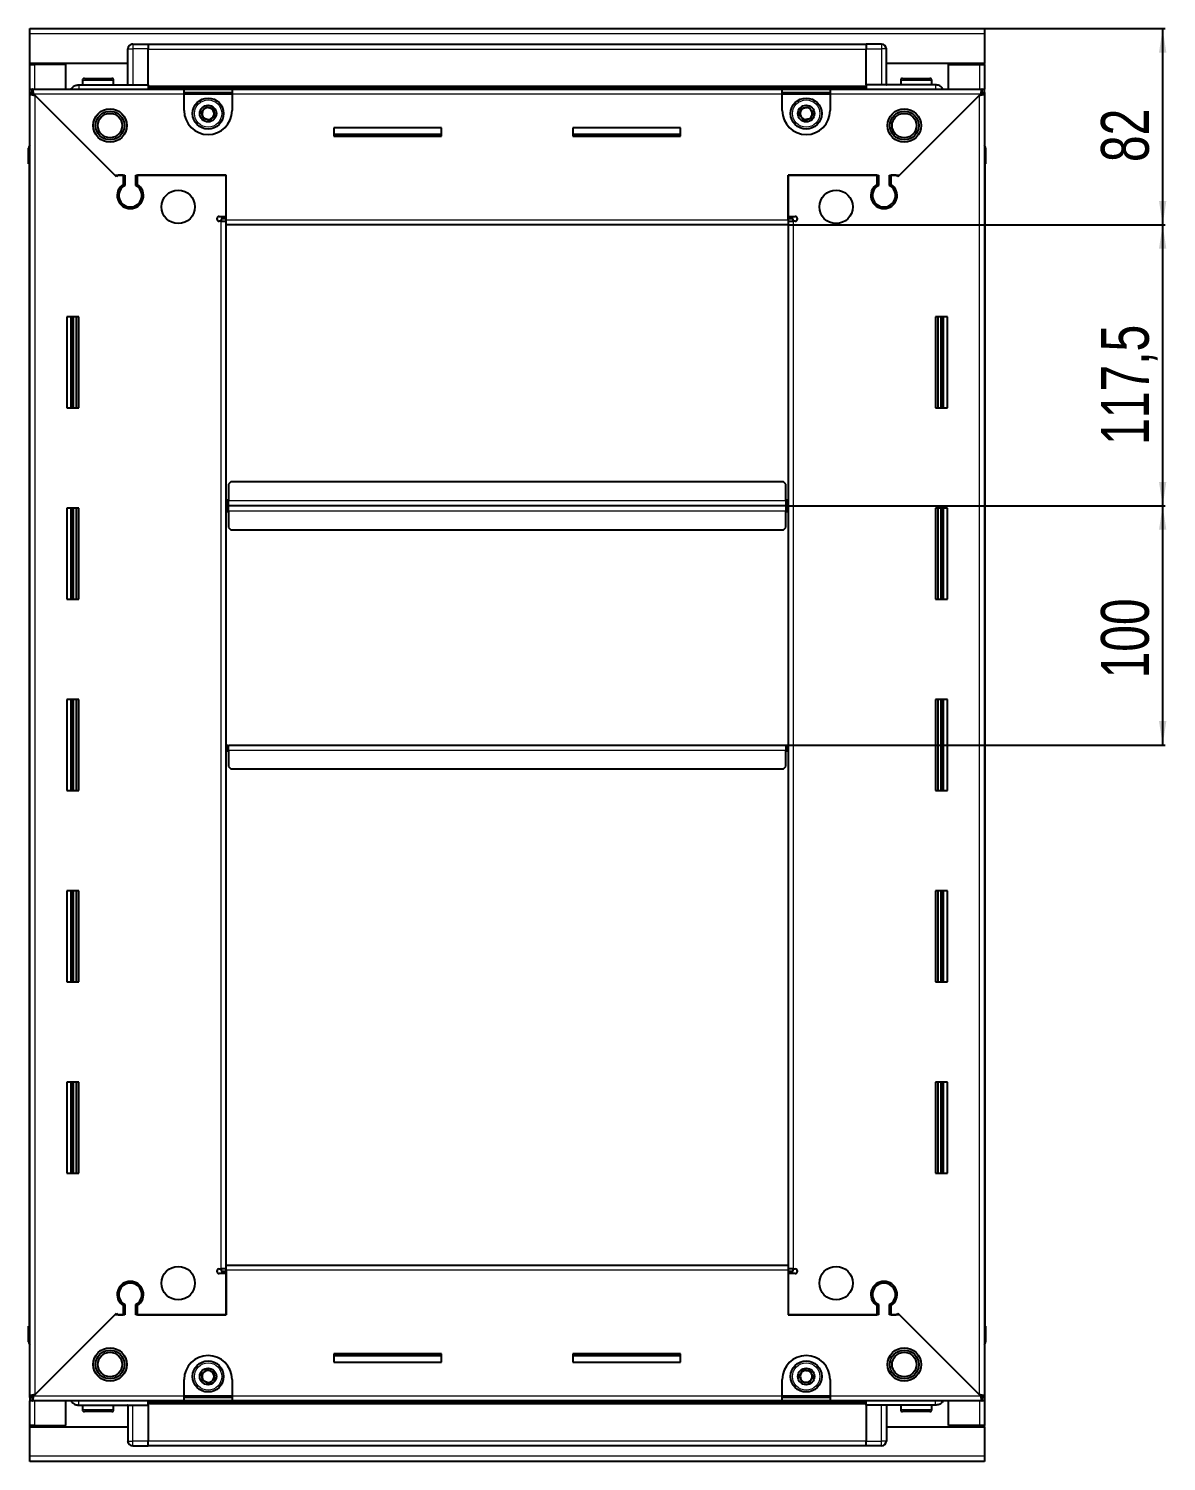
# Model space of a CAD drawing. Header units: millimetres. Extents: x 1021 to 4510, y -1487 to 1589.
# Drawn here: x 4035 to 4510, y 843 to 1442 of the extents above; entities that cross this region are included whole.
import ezdxf

# ---------------------------------------------------------------- set-up
doc = ezdxf.new("R2010")
doc.units = ezdxf.units.MM
doc.layers.add('FORMAT', color=7, linetype='Continuous')
doc.styles.add('SLDTEXTSTYLE0', font='TXT', dxfattribs={"width": 0.75})
doc.dimstyles.new('SLDDIMSTYLE0', dxfattribs={"dimtxt": 20, "dimasz": 10, "dimexe": 0, "dimexo": 0.0625, "dimgap": 5, "dimtad": 2, "dimdec": 1, "dimrnd": 1e-09, "dimzin": 12, "dimdsep": 46, "dimtxsty": 'SLDTEXTSTYLE0', "dimsah": 1, "dimcen": 0.09, "dimadec": 0, "dimazin": 3, "dimtfac": 1, "dimtofl": 0, "dimtmove": 0, "dimatfit": 3, "dimfxl": 0, "dimfrac": 2, "dimtolj": 1, "dimtzin": 12, "dimarcsym": 0})

# ---------------------------------------------------------------- blocks, each defined once
blk = doc.blocks.new('_D_5')
at = {"layer": 'FORMAT'}
for p, q in [((4434.16, 1442.16), (4509.65, 1442.16)), ((4508.65, 1442.16), (4508.65, 1360.16)), ((4352.16, 1360.16), (4509.65, 1360.16))]:
    blk.add_line(p, q, dxfattribs=at)
for points in [[(4508.65, 1442.16), (4507.11, 1432.16), (4510.19, 1432.16)], [(4508.65, 1360.16), (4510.19, 1370.16), (4507.11, 1370.16)]]:
    blk.add_solid(points, dxfattribs=at)
at = {"layer": 'FORMAT', "insert": (4482.87, 1386.39), "char_height": 20, "attachment_point": 1, "rotation": 90, "style": 'SLDTEXTSTYLE0'}
blk.add_mtext('82', dxfattribs=at)
blk = doc.blocks.new('_D_6')
at = {"layer": 'FORMAT'}
for p, q in [((4352.16, 1360.16), (4509.65, 1360.16)), ((4508.65, 1360.16), (4508.65, 1242.66)), ((4351.16, 1242.66), (4509.65, 1242.66))]:
    blk.add_line(p, q, dxfattribs=at)
for points in [[(4508.65, 1360.16), (4507.11, 1350.16), (4510.19, 1350.16)], [(4508.65, 1242.66), (4510.19, 1252.66), (4507.11, 1252.66)]]:
    blk.add_solid(points, dxfattribs=at)
at = {"layer": 'FORMAT', "insert": (4482.87, 1268.16), "char_height": 20, "attachment_point": 1, "rotation": 90, "style": 'SLDTEXTSTYLE0'}
blk.add_mtext('117,5', dxfattribs=at)
blk = doc.blocks.new('_D_7')
at = {"layer": 'FORMAT'}
for p, q in [((4351.16, 1242.66), (4509.65, 1242.66)), ((4508.65, 1242.66), (4508.65, 1142.66)), ((4351.16, 1142.66), (4509.65, 1142.66))]:
    blk.add_line(p, q, dxfattribs=at)
for points in [[(4508.65, 1242.66), (4507.11, 1232.66), (4510.19, 1232.66)], [(4508.65, 1142.66), (4510.19, 1152.66), (4507.11, 1152.66)]]:
    blk.add_solid(points, dxfattribs=at)
at = {"layer": 'FORMAT', "insert": (4482.87, 1170.5), "char_height": 20, "attachment_point": 1, "rotation": 90, "style": 'SLDTEXTSTYLE0'}
blk.add_mtext('100', dxfattribs=at)

msp = doc.modelspace()

# ---------------------------------------------------------------- linework, layer by layer
at = {"color": 7, "linetype": 'Continuous', "lineweight": 25}
for p, q in [((4035.15, 1442.16), (4434.15, 1442.16)), ((4035.15, 1440.06), (4035.15, 1442.16)), ((4035.15, 1427.66), (4035.15, 1440.06)), ((4434.15, 1442.16), (4434.15, 1440.06)), ((4434.15, 1440.06), (4434.15, 1427.66)), ((4076.15, 1418.66), (4076.15, 1433.66)), ((4076.83, 1435.16), (4076.83, 1435.16)), ((4078.15, 1435.66), (4084.65, 1435.66)), ((4078.15, 1435.66), (4084.65, 1435.66)), ((4084.65, 1435.66), (4084.65, 1435.66)), ((4084.65, 1435.66), (4084.65, 1435.66)), ((4084.65, 1435.66), (4084.65, 1433.66)), ((4384.65, 1435.51), (4084.65, 1435.51)), ((4084.65, 1418.66), (4084.65, 1433.66)), ((4384.65, 1435.66), (4384.65, 1435.66)), ((4391.15, 1435.66), (4384.65, 1435.66)), ((4391.15, 1435.66), (4384.65, 1435.66)), ((4384.65, 1435.66), (4384.65, 1433.66)), ((4384.65, 1418.66), (4384.65, 1433.66)), ((4393.15, 1433.66), (4393.15, 1433.66)), ((4393.15, 1418.66), (4393.15, 1433.66)), ((4076.15, 1427.66), (4035.15, 1427.66)), ((4035.15, 1427.16), (4035.15, 1427.66)), ((4035.15, 1427.16), (4037.25, 1427.16)), ((4035.15, 1416.91), (4035.15, 1427.16)), ((4036.65, 1427.16), (4036.65, 1427.66)), ((4050.15, 1427.16), (4037.25, 1427.16)), ((4050.15, 1416.91), (4050.15, 1427.16)), ((4434.15, 1427.66), (4393.15, 1427.66)), ((4419.15, 1416.91), (4419.15, 1427.16)), ((4419.15, 1427.16), (4432.05, 1427.16)), ((4432.05, 1427.16), (4434.15, 1427.16)), ((4432.65, 1427.16), (4432.65, 1427.66)), ((4434.15, 1427.16), (4434.15, 1427.66)), ((4434.15, 1427.16), (4434.15, 1416.91)), ((4057.15, 1420.56), (4057.15, 1418.66)), ((4057.95, 1421.36), (4069.35, 1421.36)), ((4070.15, 1418.66), (4070.15, 1420.56)), ((4399.15, 1420.56), (4399.15, 1418.66)), ((4399.95, 1421.36), (4411.35, 1421.36)), ((4412.15, 1418.66), (4412.15, 1420.56)), ((4035.15, 1415.41), (4035.15, 1416.91)), ((4035.15, 1416.91), (4036.15, 1416.91)), ((4035.15, 1414.91), (4035.15, 1415.41)), ((4035.15, 1415.41), (4036.15, 1415.41)), ((4035.15, 870.41), (4035.15, 1414.91)), ((4036.65, 1414.91), (4035.15, 1414.91)), ((4036.15, 1415.41), (4036.15, 1416.91)), ((4036.15, 1416.91), (4099.65, 1416.91)), ((4036.75, 1414.81), (4070.65, 1380.91)), ((4071.35, 1380.21), (4037.25, 1414.31)), ((4055.65, 1418.66), (4084.65, 1418.66)), ((4084.65, 1418.66), (4084.65, 1418.16)), ((4084.65, 1417.51), (4384.65, 1417.51)), ((4099.65, 1414.81), (4099.65, 1416.91)), ((4099.65, 1416.91), (4119.65, 1416.91)), ((4099.65, 1415.41), (4119.65, 1415.41)), ((4099.65, 1407.91), (4099.65, 1414.81)), ((4119.65, 1416.91), (4119.65, 1414.81)), ((4119.65, 1416.91), (4349.65, 1416.91)), ((4119.65, 1414.81), (4119.65, 1407.91)), ((4349.65, 1414.81), (4349.65, 1416.91)), ((4349.65, 1416.91), (4369.65, 1416.91)), ((4349.65, 1415.41), (4369.65, 1415.41)), ((4349.65, 1407.91), (4349.65, 1414.81)), ((4369.65, 1416.91), (4433.15, 1416.91)), ((4369.65, 1416.91), (4369.65, 1414.81)), ((4369.65, 1414.81), (4369.65, 1407.91)), ((4413.65, 1418.66), (4384.65, 1418.66)), ((4384.65, 1418.66), (4384.65, 1418.16)), ((4432.05, 1414.31), (4397.95, 1380.21)), ((4398.65, 1380.91), (4432.55, 1414.81)), ((4432.65, 1414.91), (4434.15, 1414.91)), ((4433.15, 1415.41), (4433.15, 1416.91)), ((4433.15, 1416.91), (4434.15, 1416.91)), ((4433.15, 1415.41), (4434.15, 1415.41)), ((4434.15, 1415.41), (4434.15, 1416.91)), ((4434.15, 1415.41), (4434.15, 1414.91)), ((4434.15, 1414.91), (4434.15, 870.41)), ((4207.15, 1400.66), (4162.15, 1400.66)), ((4162.15, 1400.66), (4162.15, 1397.16)), ((4207.15, 1397.91), (4162.15, 1397.91)), ((4162.15, 1397.16), (4207.15, 1397.16)), ((4207.15, 1397.16), (4207.15, 1400.66)), ((4307.15, 1400.66), (4262.15, 1400.66)), ((4262.15, 1400.66), (4262.15, 1397.16)), ((4307.15, 1397.91), (4262.15, 1397.91)), ((4262.15, 1397.16), (4307.15, 1397.16)), ((4307.15, 1397.16), (4307.15, 1400.66)), ((4034.65, 1392.16), (4034.65, 1385.66)), ((4034.65, 1385.66), (4034.65, 1392.16)), ((4434.15, 1393.49), (4434.15, 1393.49)), ((4434.65, 1392.16), (4434.65, 1385.66)), ((4434.65, 1385.66), (4434.65, 1392.16)), ((4034.65, 1385.66), (4034.65, 1385.66)), ((4035.15, 1385.66), (4034.65, 1385.66)), ((4034.8, 1385.66), (4034.8, 899.66)), ((4434.15, 1385.66), (4434.65, 1385.66)), ((4434.5, 899.66), (4434.5, 1385.66)), ((4434.65, 1385.66), (4434.65, 1385.66)), ((4434.65, 1385.66), (4434.65, 1385.66)), ((4070.65, 1380.91), (4074.85, 1380.91)), ((4072.05, 1380.91), (4071.35, 1380.21)), ((4074.15, 1380.91), (4072.05, 1380.91)), ((4074.15, 1380.91), (4074.15, 1377.02)), ((4074.85, 1380.91), (4074.85, 1376.63)), ((4079.45, 1380.91), (4117.15, 1380.91)), ((4079.45, 1376.63), (4079.45, 1380.91)), ((4080.15, 1377.02), (4080.15, 1380.91)), ((4117.15, 1380.91), (4080.15, 1380.91)), ((4117.15, 1362.26), (4117.15, 1380.91)), ((4117.15, 1363.66), (4117.15, 1380.91)), ((4352.15, 1380.91), (4389.85, 1380.91)), ((4352.15, 1362.26), (4352.15, 1380.91)), ((4352.15, 1380.91), (4352.15, 1363.66)), ((4389.15, 1380.91), (4352.15, 1380.91)), ((4389.15, 1380.91), (4389.15, 1377.02)), ((4389.85, 1380.91), (4389.85, 1376.63)), ((4394.45, 1380.91), (4398.65, 1380.91)), ((4394.45, 1376.63), (4394.45, 1380.91)), ((4397.25, 1380.91), (4395.15, 1380.91)), ((4395.15, 1377.02), (4395.15, 1380.91)), ((4397.95, 1380.21), (4397.25, 1380.91)), ((4075.15, 1368.05), (4075.15, 1367.29)), ((4394.15, 1368.05), (4394.15, 1367.29)), ((4114.3, 1363.66), (4117.15, 1363.66)), ((4115.05, 1361.66), (4114.3, 1361.66)), ((4115.05, 1361.66), (4117.15, 1361.66)), ((4117.15, 1362.66), (4115.15, 1362.66)), ((4115.15, 1362.66), (4115.15, 1361.66)), ((4117.15, 1360.16), (4117.15, 1362.26)), ((4352.15, 1360.16), (4117.15, 1360.16)), ((4117.15, 925.16), (4117.15, 1360.16)), ((4352.15, 1363.66), (4355, 1363.66)), ((4354.15, 1362.66), (4352.15, 1362.66)), ((4352.15, 1362.26), (4352.15, 1360.16)), ((4352.15, 1361.66), (4354.25, 1361.66)), ((4352.15, 1360.16), (4352.15, 925.16)), ((4354.15, 1361.66), (4354.15, 1362.66)), ((4355, 1361.66), (4354.25, 1361.66)), ((4055.65, 1321.66), (4050.65, 1321.66)), ((4050.65, 1321.66), (4050.65, 1283.66)), ((4052.8, 1283.66), (4052.8, 1321.66)), ((4054.59, 1283.66), (4054.59, 1321.66)), ((4054.63, 1283.66), (4054.63, 1321.66)), ((4055.65, 1283.66), (4055.65, 1321.66)), ((4413.65, 1321.66), (4413.65, 1283.66)), ((4418.65, 1321.66), (4413.65, 1321.66)), ((4414.67, 1321.66), (4414.67, 1283.66)), ((4414.71, 1321.66), (4414.71, 1283.66)), ((4416.5, 1321.66), (4416.5, 1283.66)), ((4418.65, 1283.66), (4418.65, 1321.66)), ((4050.65, 1283.66), (4055.65, 1283.66)), ((4413.65, 1283.66), (4418.65, 1283.66)), ((4119.15, 1252.66), (4118.15, 1251.66)), ((4350.15, 1252.66), (4119.15, 1252.66)), ((4351.15, 1251.66), (4350.15, 1252.66)), ((4118.15, 1251.66), (4118.15, 1244.76)), ((4351.15, 1244.76), (4351.15, 1251.66)), ((4055.65, 1241.66), (4050.65, 1241.66)), ((4050.65, 1241.66), (4050.65, 1203.66)), ((4052.8, 1203.66), (4052.8, 1241.66)), ((4054.59, 1203.66), (4054.59, 1241.66)), ((4054.63, 1203.66), (4054.63, 1241.66)), ((4055.65, 1203.66), (4055.65, 1241.66)), ((4117.9, 1242.66), (4117.15, 1242.66)), ((4118.15, 1245.51), (4117.9, 1245.51)), ((4117.9, 1245.51), (4117.9, 1242.66)), ((4117.9, 1242.66), (4117.9, 1239.81)), ((4118.15, 1242.66), (4118.15, 1244.76)), ((4351.15, 1242.66), (4118.15, 1242.66)), ((4118.15, 1240.56), (4118.15, 1242.66)), ((4118.15, 1240.56), (4118.15, 1233.66)), ((4351.4, 1245.51), (4351.15, 1245.51)), ((4351.15, 1244.76), (4351.15, 1242.66)), ((4351.15, 1242.66), (4351.15, 1240.56)), ((4351.15, 1233.66), (4351.15, 1240.56)), ((4351.4, 1242.66), (4351.4, 1245.51)), ((4352.15, 1242.66), (4351.4, 1242.66)), ((4351.4, 1239.81), (4351.4, 1242.66)), ((4413.65, 1241.66), (4413.65, 1203.66)), ((4418.65, 1241.66), (4413.65, 1241.66)), ((4414.67, 1241.66), (4414.67, 1203.66)), ((4414.71, 1241.66), (4414.71, 1203.66)), ((4416.5, 1241.66), (4416.5, 1203.66)), ((4418.65, 1203.66), (4418.65, 1241.66)), ((4117.9, 1239.81), (4118.15, 1239.81)), ((4351.15, 1239.81), (4351.4, 1239.81)), ((4118.15, 1233.66), (4119.15, 1232.66)), ((4119.15, 1232.66), (4350.15, 1232.66)), ((4350.15, 1232.66), (4351.15, 1233.66)), ((4050.65, 1203.66), (4055.65, 1203.66)), ((4413.65, 1203.66), (4418.65, 1203.66)), ((4055.65, 1161.66), (4050.65, 1161.66)), ((4050.65, 1161.66), (4050.65, 1123.66)), ((4052.8, 1123.66), (4052.8, 1161.66)), ((4054.59, 1123.66), (4054.59, 1161.66)), ((4054.63, 1123.66), (4054.63, 1161.66)), ((4055.65, 1123.66), (4055.65, 1161.66)), ((4413.65, 1161.66), (4413.65, 1123.66)), ((4418.65, 1161.66), (4413.65, 1161.66)), ((4414.67, 1161.66), (4414.67, 1123.66)), ((4414.71, 1161.66), (4414.71, 1123.66)), ((4416.5, 1161.66), (4416.5, 1123.66)), ((4418.65, 1123.66), (4418.65, 1161.66)), ((4117.15, 1142.66), (4117.9, 1142.66)), ((4117.9, 1142.66), (4117.9, 1139.81)), ((4117.9, 1139.81), (4118.15, 1139.81)), ((4118.15, 1140.56), (4118.15, 1142.66)), ((4118.15, 1142.66), (4351.15, 1142.66)), ((4118.15, 1140.56), (4118.15, 1133.66)), ((4351.15, 1142.66), (4351.15, 1140.56)), ((4351.15, 1133.66), (4351.15, 1140.56)), ((4351.15, 1139.81), (4351.4, 1139.81)), ((4351.4, 1139.81), (4351.4, 1142.66)), ((4351.4, 1142.66), (4352.15, 1142.66)), ((4118.15, 1133.66), (4119.15, 1132.66)), ((4119.15, 1132.66), (4350.15, 1132.66)), ((4350.15, 1132.66), (4351.15, 1133.66)), ((4050.65, 1123.66), (4055.65, 1123.66)), ((4413.65, 1123.66), (4418.65, 1123.66)), ((4055.65, 1081.66), (4050.65, 1081.66)), ((4050.65, 1081.66), (4050.65, 1043.66)), ((4052.8, 1043.66), (4052.8, 1081.66)), ((4054.59, 1043.66), (4054.59, 1081.66)), ((4054.63, 1043.66), (4054.63, 1081.66)), ((4055.65, 1043.66), (4055.65, 1081.66)), ((4413.65, 1081.66), (4413.65, 1043.66)), ((4418.65, 1081.66), (4413.65, 1081.66)), ((4414.67, 1081.66), (4414.67, 1043.66)), ((4414.71, 1081.66), (4414.71, 1043.66)), ((4416.5, 1081.66), (4416.5, 1043.66)), ((4418.65, 1043.66), (4418.65, 1081.66)), ((4050.65, 1043.66), (4055.65, 1043.66)), ((4413.65, 1043.66), (4418.65, 1043.66)), ((4055.65, 1001.66), (4050.65, 1001.66)), ((4050.65, 1001.66), (4050.65, 963.66)), ((4052.8, 963.66), (4052.8, 1001.66)), ((4054.59, 963.66), (4054.59, 1001.66)), ((4054.63, 963.66), (4054.63, 1001.66)), ((4055.65, 963.66), (4055.65, 1001.66)), ((4413.65, 1001.66), (4413.65, 963.66)), ((4418.65, 1001.66), (4413.65, 1001.66)), ((4414.67, 1001.66), (4414.67, 963.66)), ((4414.71, 1001.66), (4414.71, 963.66)), ((4416.5, 1001.66), (4416.5, 963.66)), ((4418.65, 963.66), (4418.65, 1001.66)), ((4050.65, 963.66), (4055.65, 963.66)), ((4413.65, 963.66), (4418.65, 963.66)), ((4114.3, 923.66), (4115.05, 923.66)), ((4117.15, 923.66), (4115.05, 923.66)), ((4115.15, 923.66), (4115.15, 922.66)), ((4115.15, 922.66), (4117.15, 922.66)), ((4117.15, 923.06), (4117.15, 925.16)), ((4117.15, 925.16), (4352.15, 925.16)), ((4117.15, 923.06), (4117.15, 904.41)), ((4352.15, 925.16), (4352.15, 923.06)), ((4354.25, 923.66), (4352.15, 923.66)), ((4352.15, 923.06), (4352.15, 904.41)), ((4352.15, 922.66), (4354.15, 922.66)), ((4354.15, 922.66), (4354.15, 923.66)), ((4354.25, 923.66), (4355, 923.66)), ((4075.15, 918.04), (4075.15, 917.28)), ((4117.15, 921.66), (4114.3, 921.66)), ((4117.15, 904.41), (4117.15, 921.66)), ((4352.15, 921.66), (4352.15, 904.41)), ((4355, 921.66), (4352.15, 921.66)), ((4394.15, 918.04), (4394.15, 917.28)), ((4037.25, 871.01), (4071.35, 905.11)), ((4071.35, 905.11), (4072.05, 904.41)), ((4074.15, 908.3), (4074.15, 904.41)), ((4074.85, 908.7), (4074.85, 904.41)), ((4079.45, 904.41), (4079.45, 908.7)), ((4080.15, 904.41), (4080.15, 908.3)), ((4389.15, 908.3), (4389.15, 904.41)), ((4389.85, 908.7), (4389.85, 904.41)), ((4394.45, 904.41), (4394.45, 908.7)), ((4395.15, 904.41), (4395.15, 908.3)), ((4397.25, 904.41), (4397.95, 905.11)), ((4397.95, 905.11), (4432.05, 871.01)), ((4034.65, 899.66), (4034.65, 899.66)), ((4034.65, 893.16), (4034.65, 899.66)), ((4034.65, 899.66), (4034.65, 899.66)), ((4034.65, 899.66), (4034.65, 893.16)), ((4035.15, 899.66), (4034.65, 899.66)), ((4070.65, 904.41), (4036.75, 870.51)), ((4074.85, 904.41), (4070.65, 904.41)), ((4072.05, 904.41), (4074.15, 904.41)), ((4117.15, 904.41), (4079.45, 904.41)), ((4080.15, 904.41), (4117.15, 904.41)), ((4389.85, 904.41), (4352.15, 904.41)), ((4352.15, 904.41), (4389.15, 904.41)), ((4398.65, 904.41), (4394.45, 904.41)), ((4395.15, 904.41), (4397.25, 904.41)), ((4432.55, 870.51), (4398.65, 904.41)), ((4434.15, 899.66), (4434.65, 899.66)), ((4434.65, 899.66), (4434.65, 899.66)), ((4434.65, 893.16), (4434.65, 899.66)), ((4434.65, 899.66), (4434.65, 893.16)), ((4035.15, 891.84), (4035.15, 891.84)), ((4207.15, 888.16), (4162.15, 888.16)), ((4162.15, 888.16), (4162.15, 884.66)), ((4162.15, 887.41), (4207.15, 887.41)), ((4207.15, 884.66), (4207.15, 888.16)), ((4307.15, 888.16), (4262.15, 888.16)), ((4262.15, 888.16), (4262.15, 884.66)), ((4262.15, 887.41), (4307.15, 887.41)), ((4307.15, 884.66), (4307.15, 888.16)), ((4162.15, 884.66), (4207.15, 884.66)), ((4262.15, 884.66), (4307.15, 884.66)), ((4099.65, 870.51), (4099.65, 877.41)), ((4119.65, 877.41), (4119.65, 870.51)), ((4349.65, 870.51), (4349.65, 877.41)), ((4369.65, 877.41), (4369.65, 870.51)), ((4035.15, 869.91), (4035.15, 870.41)), ((4036.65, 870.41), (4035.15, 870.41)), ((4035.15, 869.91), (4035.15, 868.41)), ((4036.15, 869.91), (4035.15, 869.91)), ((4036.15, 869.91), (4036.15, 868.41)), ((4099.65, 868.41), (4099.65, 870.51)), ((4119.65, 869.91), (4099.65, 869.91)), ((4119.65, 870.51), (4119.65, 868.41)), ((4349.65, 868.41), (4349.65, 870.51)), ((4369.65, 869.91), (4349.65, 869.91)), ((4369.65, 870.51), (4369.65, 868.41)), ((4432.65, 870.41), (4434.15, 870.41)), ((4433.15, 869.91), (4433.15, 868.41)), ((4434.15, 869.91), (4433.15, 869.91)), ((4434.15, 870.41), (4434.15, 869.91)), ((4434.15, 869.91), (4434.15, 868.41)), ((4035.15, 858.16), (4035.15, 868.41)), ((4036.15, 868.41), (4035.15, 868.41)), ((4099.65, 868.41), (4036.15, 868.41)), ((4050.15, 858.16), (4050.15, 868.41)), ((4055.65, 866.66), (4084.65, 866.66)), ((4057.15, 866.66), (4057.15, 864.76)), ((4061.72, 863.96), (4057.95, 863.96)), ((4069.35, 863.96), (4061.72, 863.96)), ((4070.15, 864.76), (4070.15, 866.66)), ((4076.15, 866.66), (4076.15, 851.66)), ((4384.65, 867.81), (4084.65, 867.81)), ((4084.65, 866.66), (4084.65, 867.16)), ((4084.65, 866.66), (4084.65, 851.66)), ((4119.65, 868.41), (4099.65, 868.41)), ((4349.65, 868.41), (4119.65, 868.41)), ((4369.65, 868.41), (4349.65, 868.41)), ((4433.15, 868.41), (4369.65, 868.41)), ((4384.65, 866.66), (4384.65, 867.16)), ((4413.65, 866.66), (4384.65, 866.66)), ((4384.65, 866.66), (4384.65, 851.66)), ((4393.15, 866.66), (4393.15, 851.66)), ((4399.15, 866.66), (4399.15, 864.76)), ((4406.94, 863.96), (4399.95, 863.96)), ((4411.35, 863.96), (4406.94, 863.96)), ((4412.15, 864.76), (4412.15, 866.66)), ((4419.15, 858.16), (4419.15, 868.41)), ((4434.15, 868.41), (4433.15, 868.41)), ((4434.15, 868.41), (4434.15, 858.16)), ((4037.25, 858.16), (4035.15, 858.16)), ((4035.15, 857.66), (4035.15, 858.16)), ((4035.15, 845.26), (4035.15, 857.66)), ((4035.15, 857.66), (4076.15, 857.66)), ((4036.65, 857.66), (4036.65, 858.16)), ((4037.25, 858.16), (4050.15, 858.16)), ((4393.15, 857.66), (4434.15, 857.66)), ((4432.05, 858.16), (4419.15, 858.16)), ((4434.15, 858.16), (4432.05, 858.16)), ((4432.65, 857.66), (4432.65, 858.16)), ((4434.15, 857.66), (4434.15, 858.16)), ((4434.15, 857.66), (4434.15, 845.26)), ((4076.15, 851.66), (4076.15, 851.66)), ((4084.65, 849.66), (4084.65, 851.66)), ((4384.65, 849.66), (4384.65, 851.66)), ((4035.15, 843.16), (4035.15, 845.26)), ((4078.15, 849.66), (4084.65, 849.66)), ((4078.15, 849.66), (4084.65, 849.66)), ((4084.65, 849.81), (4384.65, 849.81)), ((4084.65, 849.66), (4084.65, 849.66)), ((4384.65, 849.66), (4384.65, 849.66)), ((4391.15, 849.66), (4384.65, 849.66)), ((4384.65, 849.66), (4384.65, 849.66)), ((4391.15, 849.66), (4384.65, 849.66)), ((4392.47, 850.16), (4392.47, 850.16)), ((4434.15, 845.26), (4434.15, 843.16)), ((4434.15, 843.16), (4035.15, 843.16))]:
    msp.add_line(p, q, dxfattribs=at)
at = {"color": 8, "linetype": 'Continuous', "lineweight": 18}
for p, q in [((4434.15, 1440.06), (4035.15, 1440.06)), ((4076.15, 1433.66), (4078.15, 1433.66)), ((4078.15, 1435.66), (4078.15, 1433.66)), ((4078.15, 1433.66), (4078.15, 1418.66)), ((4084.65, 1433.66), (4078.15, 1433.66)), ((4384.65, 1433.51), (4084.65, 1433.51)), ((4384.65, 1433.66), (4391.15, 1433.66)), ((4391.15, 1435.66), (4391.15, 1433.66)), ((4391.15, 1433.66), (4391.15, 1418.66)), ((4393.15, 1433.66), (4391.15, 1433.66)), ((4037.25, 1427.16), (4037.25, 1427.66)), ((4037.25, 1416.91), (4037.25, 1427.16)), ((4432.05, 1427.66), (4432.05, 1427.16)), ((4432.05, 1427.16), (4432.05, 1416.91)), ((4057.15, 1420.56), (4070.15, 1420.56)), ((4399.15, 1420.56), (4412.15, 1420.56)), ((4099.65, 1414.81), (4036.75, 1414.81)), ((4037.25, 1414.31), (4037.25, 871.01)), ((4384.65, 1418.16), (4084.65, 1418.16)), ((4384.65, 1416.93), (4084.65, 1416.93)), ((4099.65, 1414.81), (4119.65, 1414.81)), ((4349.65, 1414.81), (4119.65, 1414.81)), ((4349.65, 1414.81), (4369.65, 1414.81)), ((4432.55, 1414.81), (4369.65, 1414.81)), ((4432.05, 871.01), (4432.05, 1414.31)), ((4035.15, 1392.16), (4034.65, 1392.16)), ((4434.15, 1392.16), (4434.65, 1392.16)), ((4115.05, 923.66), (4115.05, 1361.66)), ((4117.15, 1362.26), (4352.15, 1362.26)), ((4354.25, 1361.66), (4354.25, 923.66)), ((4052.15, 1321.66), (4052.15, 1283.66)), ((4053.38, 1321.66), (4053.38, 1283.66)), ((4415.91, 1283.66), (4415.91, 1321.66)), ((4417.15, 1283.66), (4417.15, 1321.66)), ((4052.15, 1241.66), (4052.15, 1203.66)), ((4053.38, 1241.66), (4053.38, 1203.66)), ((4351.15, 1244.76), (4118.15, 1244.76)), ((4118.15, 1240.56), (4351.15, 1240.56)), ((4415.91, 1203.66), (4415.91, 1241.66)), ((4417.15, 1203.66), (4417.15, 1241.66)), ((4052.15, 1161.66), (4052.15, 1123.66)), ((4053.38, 1161.66), (4053.38, 1123.66)), ((4415.91, 1123.66), (4415.91, 1161.66)), ((4417.15, 1123.66), (4417.15, 1161.66)), ((4118.15, 1140.56), (4351.15, 1140.56)), ((4052.15, 1081.66), (4052.15, 1043.66)), ((4053.38, 1081.66), (4053.38, 1043.66)), ((4415.91, 1043.66), (4415.91, 1081.66)), ((4417.15, 1043.66), (4417.15, 1081.66)), ((4052.15, 1001.66), (4052.15, 963.66)), ((4053.38, 1001.66), (4053.38, 963.66)), ((4415.91, 963.66), (4415.91, 1001.66)), ((4417.15, 963.66), (4417.15, 1001.66)), ((4352.15, 923.06), (4117.15, 923.06)), ((4035.15, 893.16), (4034.65, 893.16)), ((4434.15, 893.16), (4434.65, 893.16)), ((4036.75, 870.51), (4099.65, 870.51)), ((4119.65, 870.51), (4099.65, 870.51)), ((4119.65, 870.51), (4349.65, 870.51)), ((4369.65, 870.51), (4349.65, 870.51)), ((4369.65, 870.51), (4432.55, 870.51)), ((4037.25, 858.16), (4037.25, 868.41)), ((4061.45, 864.76), (4057.15, 864.76)), ((4070.15, 864.76), (4061.45, 864.76)), ((4078.15, 851.66), (4078.15, 866.66)), ((4084.65, 868.4), (4384.65, 868.4)), ((4084.65, 867.16), (4384.65, 867.16)), ((4391.15, 851.66), (4391.15, 866.66)), ((4407.12, 864.76), (4399.15, 864.76)), ((4412.15, 864.76), (4407.12, 864.76)), ((4432.05, 868.41), (4432.05, 858.16)), ((4037.25, 857.66), (4037.25, 858.16)), ((4432.05, 858.16), (4432.05, 857.66)), ((4076.15, 851.66), (4078.15, 851.66)), ((4084.65, 851.66), (4078.15, 851.66)), ((4078.15, 849.66), (4078.15, 851.66)), ((4084.65, 851.81), (4384.65, 851.81)), ((4384.65, 851.66), (4391.15, 851.66)), ((4393.15, 851.66), (4391.15, 851.66)), ((4391.15, 849.66), (4391.15, 851.66)), ((4434.15, 845.26), (4035.15, 845.26))]:
    msp.add_line(p, q, dxfattribs=at)
at = {"color": 7, "linetype": 'Continuous', "lineweight": 25, "flags": 128}
msp.add_lwpolyline([(4076.29, 850.91), (4076.19, 851.27), (4076.15, 851.66)], dxfattribs=at)
at = {"color": 7, "linetype": 'Continuous', "lineweight": 25}
for centre, radius in [((4068.65, 1401.66), 7), ((4068.65, 1401.66), 6.02), ((4109.65, 1406.66), 6.5), ((4109.65, 1406.66), 3.46), ((4359.65, 1406.66), 6.5), ((4359.65, 1406.66), 3.46), ((4400.65, 1401.66), 7), ((4400.65, 1401.66), 6.02), ((4068.65, 1401.66), 5.1), ((4400.65, 1401.66), 5.1), ((4097.15, 1367.66), 7), ((4372.15, 1367.66), 7), ((4097.15, 917.66), 7), ((4372.15, 917.66), 7), ((4068.65, 883.66), 7), ((4068.65, 883.66), 6.03), ((4068.65, 883.66), 5.1), ((4400.65, 883.66), 7), ((4400.65, 883.66), 6.03), ((4400.65, 883.66), 5.1), ((4109.65, 878.66), 6.5), ((4109.65, 878.66), 3.46), ((4359.65, 878.66), 6.5), ((4359.65, 878.66), 3.46)]:
    msp.add_circle(centre, radius, dxfattribs=at)
at = {"color": 8, "linetype": 'Continuous', "lineweight": 18}
for centre in [(4109.65, 1406.66), (4359.65, 1406.66), (4109.65, 878.66), (4359.65, 878.66)]:
    msp.add_circle(centre, 5.7, dxfattribs=at)
at = {"color": 7, "linetype": 'Continuous', "lineweight": 25}
for centre, radius, start, end in [((4078.15, 1433.66), 2, 90, 180), ((4078.15, 1433.66), 2, 123.94202, 131.40962), ((4078.15, 1433.66), 2, 90, 108.58003), ((4391.15, 1433.66), 2, 0, 90), ((4391.15, 1433.66), 2, 0, 90), ((4057.95, 1420.56), 0.8, 90, 180), ((4069.35, 1420.56), 0.8, 0, 90), ((4399.95, 1420.56), 0.8, 90, 180), ((4411.35, 1420.56), 0.8, 0, 90), ((4075.95, 1418.86), 0.2, 270, 0), ((4393.35, 1418.86), 0.2, 180, 270), ((4109.65, 1407.91), 10, 180, 270), ((4109.65, 1406.66), 2.5, 134.01559, 194.01559), ((4109.65, 1406.66), 2.5, 74.01559, 134.01559), ((4109.65, 1407.91), 10, 270, 0), ((4109.65, 1406.66), 2.5, 14.01559, 74.01559), ((4359.65, 1407.91), 10, 180, 270), ((4359.65, 1406.66), 2.5, 100.11158, 160.11158), ((4359.65, 1406.66), 2.5, 40.11158, 100.11158), ((4359.65, 1407.91), 10, 270, 0), ((4359.65, 1406.66), 2.5, 340.11158, 40.11158), ((4109.65, 1406.66), 2.5, 194.01559, 254.01559), ((4109.65, 1406.66), 2.5, 254.01559, 314.01559), ((4109.65, 1406.66), 2.5, 314.01559, 14.01559), ((4359.65, 1406.66), 2.5, 160.11158, 220.11158), ((4359.65, 1406.66), 2.5, 220.11158, 280.11158), ((4359.65, 1406.66), 2.5, 280.11158, 340.11158), ((4036.65, 1392.16), 2, 138.59038, 180), ((4432.65, 1392.16), 2, 33.94202, 41.40962), ((4432.65, 1392.16), 2, 0, 41.40962), ((4432.65, 1392.16), 2, 360, 18.58003), ((4077.15, 1372.41), 5.5, 123.05573, 56.94427), ((4077.15, 1372.41), 4.8, 118.63099, 61.36901), ((4392.15, 1372.41), 5.5, 123.05573, 56.94427), ((4392.15, 1372.41), 4.8, 118.63099, 61.36901), ((4114.3, 1362.66), 1, 90, 270), ((4355, 1362.66), 1, 270, 90), ((4114.3, 922.66), 1, 90, 270), ((4355, 922.66), 1, 270, 90), ((4077.15, 912.91), 5.5, 303.05573, 236.94427), ((4077.15, 912.91), 4.8, 298.63099, 241.36901), ((4392.15, 912.91), 5.5, 303.05573, 236.94427), ((4392.15, 912.91), 4.8, 298.63099, 241.36901), ((4036.65, 893.16), 2, 180, 221.39416), ((4432.65, 893.16), 2, 318.59038, 0), ((4109.65, 877.41), 10, 90, 180), ((4109.65, 877.41), 10, 0, 90), ((4359.65, 877.41), 10, 90, 180), ((4359.65, 877.41), 10, 0, 90), ((4109.65, 878.66), 2.5, 127.47401, 187.47401), ((4109.65, 878.66), 2.5, 67.47401, 127.47401), ((4109.65, 878.66), 2.5, 7.47401, 67.47401), ((4359.65, 878.66), 2.5, 87.04236, 147.04236), ((4359.65, 878.66), 2.5, 27.04236, 87.04236), ((4109.65, 878.66), 2.5, 187.47401, 247.47401), ((4109.65, 878.66), 2.5, 247.47401, 307.47401), ((4109.65, 878.66), 2.5, 307.47401, 7.47401), ((4359.65, 878.66), 2.5, 147.04236, 207.04236), ((4359.65, 878.66), 2.5, 207.04236, 267.04236), ((4359.65, 878.66), 2.5, 267.04236, 327.04236), ((4359.65, 878.66), 2.5, 327.04236, 27.04236), ((4057.95, 864.76), 0.8, 180, 270), ((4069.35, 864.76), 0.8, 270, 360), ((4075.95, 866.46), 0.2, 0, 90), ((4393.35, 866.46), 0.2, 90, 180), ((4399.95, 864.76), 0.8, 180, 270), ((4411.35, 864.76), 0.8, 270, 360), ((4078.15, 851.66), 2, 180, 270), ((4391.15, 851.66), 2, 270, 0)]:
    msp.add_arc(centre, radius, start, end, dxfattribs=at)
for points, knots in [([(4035.15, 1414.91), (4035.18, 1414.87), (4035.23, 1414.78), (4035.62, 1414.64), (4036.18, 1414.51), (4036.76, 1414.4), (4037.12, 1414.34), (4037.25, 1414.31)], [0, 0, 0, 0, 0.230255, 0.448522, 0.666786, 0.88505, 1, 1, 1, 1]), ([(4036.75, 1414.81), (4036.7, 1415.07), (4036.61, 1415.56), (4036.48, 1416.2), (4036.35, 1416.67), (4036.24, 1416.89), (4036.17, 1416.91), (4036.15, 1416.91)], [0, 0, 0, 0, 0.230255, 0.448522, 0.666786, 0.88505, 1, 1, 1, 1]), ([(4052.43, 1416.91), (4052.55, 1417.11), (4052.94, 1417.76), (4054.09, 1418.47), (4055.13, 1418.6), (4055.65, 1418.66)], [0, 0, 0, 0, 0.18225, 0.591125, 1, 1, 1, 1]), ([(4084.65, 1418.66), (4084.65, 1418.63), (4084.65, 1418.55), (4084.65, 1417.93), (4084.65, 1417.35), (4084.65, 1416.96), (4084.65, 1416.93)], [0, 0, 0, 0, 0.3242788, 0.6485576, 0.9728365, 1, 1, 1, 1]), ([(4384.65, 1418.66), (4384.65, 1418.63), (4384.65, 1418.55), (4384.65, 1417.93), (4384.65, 1417.35), (4384.65, 1416.96), (4384.65, 1416.93)], [0, 0, 0, 0, 0.324279, 0.648558, 0.972836, 1, 1, 1, 1]), ([(4416.86, 1416.91), (4416.74, 1417.11), (4416.36, 1417.76), (4415.2, 1418.47), (4414.17, 1418.6), (4413.65, 1418.66)], [0, 0, 0, 0, 0.18225, 0.591125, 1, 1, 1, 1]), ([(4432.05, 1414.31), (4432.3, 1414.36), (4432.8, 1414.45), (4433.44, 1414.58), (4433.9, 1414.71), (4434.12, 1414.82), (4434.14, 1414.89), (4434.15, 1414.91)], [0, 0, 0, 0, 0.2302553, 0.4485219, 0.6667858, 0.8850496, 1, 1, 1, 1]), ([(4433.15, 1416.91), (4433.1, 1416.89), (4433.01, 1416.84), (4432.88, 1416.44), (4432.75, 1415.88), (4432.64, 1415.3), (4432.57, 1414.94), (4432.55, 1414.81)], [0, 0, 0, 0, 0.2302553, 0.4485219, 0.6667858, 0.8850496, 1, 1, 1, 1]), ([(4106.87, 1407.46), (4107.24, 1407.82), (4107.94, 1408.49), (4108.63, 1409.15), (4108.95, 1409.46)], [0, 0, 0, 0, 0.534686, 1, 1, 1, 1]), ([(4108.95, 1409.46), (4109.45, 1409.32), (4110.37, 1409.06), (4111.29, 1408.79), (4111.72, 1408.67)], [0, 0, 0, 0, 0.534686, 1, 1, 1, 1]), ([(4111.72, 1408.67), (4111.75, 1408.55), (4111.9, 1407.97), (4112.14, 1407), (4112.34, 1406.2), (4112.42, 1405.87)], [0, 0, 0, 0, 0.133125, 0.637099, 1, 1, 1, 1]), ([(4356.81, 1406.16), (4356.85, 1406.27), (4357.05, 1406.84), (4357.39, 1407.77), (4357.67, 1408.55), (4357.79, 1408.87)], [0, 0, 0, 0, 0.133125, 0.637099, 1, 1, 1, 1]), ([(4357.79, 1408.87), (4358.3, 1408.96), (4359.25, 1409.13), (4360.19, 1409.3), (4360.63, 1409.38)], [0, 0, 0, 0, 0.534686, 1, 1, 1, 1]), ([(4360.63, 1409.38), (4360.96, 1408.98), (4361.58, 1408.25), (4362.2, 1407.51), (4362.49, 1407.17)], [0, 0, 0, 0, 0.534686, 1, 1, 1, 1]), ([(4107.57, 1404.66), (4107.49, 1404.99), (4107.29, 1405.79), (4107.05, 1406.76), (4106.9, 1407.34), (4106.87, 1407.46)], [0, 0, 0, 0, 0.362901, 0.866875, 1, 1, 1, 1]), ([(4110.35, 1403.86), (4109.85, 1404.01), (4108.92, 1404.27), (4108, 1404.54), (4107.57, 1404.66)], [0, 0, 0, 0, 0.534686, 1, 1, 1, 1]), ([(4112.42, 1405.87), (4112.05, 1405.51), (4111.36, 1404.84), (4110.67, 1404.17), (4110.35, 1403.86)], [0, 0, 0, 0, 0.534686, 1, 1, 1, 1]), ([(4358.67, 1403.95), (4358.33, 1404.34), (4357.71, 1405.08), (4357.09, 1405.82), (4356.81, 1406.16)], [0, 0, 0, 0, 0.534686, 1, 1, 1, 1]), ([(4361.51, 1404.46), (4361, 1404.37), (4360.05, 1404.2), (4359.11, 1404.03), (4358.67, 1403.95)], [0, 0, 0, 0, 0.534686, 1, 1, 1, 1]), ([(4362.49, 1407.17), (4362.37, 1406.85), (4362.09, 1406.07), (4361.75, 1405.14), (4361.55, 1404.57), (4361.51, 1404.46)], [0, 0, 0, 0, 0.362901, 0.866875, 1, 1, 1, 1]), ([(4106.98, 879.77), (4107.08, 879.85), (4107.56, 880.21), (4108.35, 880.82), (4109, 881.32), (4109.27, 881.53)], [0, 0, 0, 0, 0.133125, 0.637099, 1, 1, 1, 1]), ([(4109.27, 881.53), (4109.75, 881.33), (4110.64, 880.96), (4111.53, 880.59), (4111.94, 880.42)], [0, 0, 0, 0, 0.534686, 1, 1, 1, 1]), ([(4356.77, 878.81), (4357.05, 879.25), (4357.57, 880.06), (4358.09, 880.86), (4358.34, 881.24)], [0, 0, 0, 0, 0.534686, 1, 1, 1, 1]), ([(4358.34, 881.24), (4358.46, 881.23), (4359.06, 881.2), (4360.05, 881.15), (4360.87, 881.1), (4361.22, 881.09)], [0, 0, 0, 0, 0.133125, 0.637099, 1, 1, 1, 1]), ([(4361.22, 881.09), (4361.45, 880.63), (4361.89, 879.77), (4362.33, 878.91), (4362.53, 878.52)], [0, 0, 0, 0, 0.534686, 1, 1, 1, 1]), ([(4107.36, 876.91), (4107.29, 877.42), (4107.16, 878.38), (4107.04, 879.33), (4106.98, 879.77)], [0, 0, 0, 0, 0.534686, 1, 1, 1, 1]), ([(4110.02, 875.8), (4109.55, 876), (4108.66, 876.37), (4107.77, 876.74), (4107.36, 876.91)], [0, 0, 0, 0, 0.534686, 1, 1, 1, 1]), ([(4112.31, 877.56), (4112.04, 877.35), (4111.39, 876.85), (4110.6, 876.24), (4110.12, 875.88), (4110.02, 875.8)], [0, 0, 0, 0, 0.362901, 0.866875, 1, 1, 1, 1]), ([(4111.94, 880.42), (4112.01, 879.91), (4112.13, 878.95), (4112.26, 878), (4112.31, 877.56)], [0, 0, 0, 0, 0.534686, 1, 1, 1, 1]), ([(4358.08, 876.24), (4357.84, 876.7), (4357.4, 877.56), (4356.97, 878.42), (4356.77, 878.81)], [0, 0, 0, 0, 0.534686, 1, 1, 1, 1]), ([(4360.96, 876.09), (4360.62, 876.11), (4359.79, 876.15), (4358.8, 876.2), (4358.2, 876.24), (4358.08, 876.24)], [0, 0, 0, 0, 0.362901, 0.866875, 1, 1, 1, 1]), ([(4362.53, 878.52), (4362.25, 878.08), (4361.73, 877.27), (4361.2, 876.47), (4360.96, 876.09)], [0, 0, 0, 0, 0.5346859, 1, 1, 1, 1]), ([(4037.25, 871.01), (4036.99, 870.97), (4036.5, 870.88), (4035.86, 870.74), (4035.4, 870.61), (4035.17, 870.5), (4035.16, 870.44), (4035.15, 870.41)], [0, 0, 0, 0, 0.230255, 0.448522, 0.666786, 0.88505, 1, 1, 1, 1]), ([(4036.15, 868.41), (4036.19, 868.44), (4036.28, 868.49), (4036.42, 868.89), (4036.55, 869.44), (4036.66, 870.02), (4036.73, 870.39), (4036.75, 870.51)], [0, 0, 0, 0, 0.230255, 0.448522, 0.666786, 0.88505, 1, 1, 1, 1]), ([(4434.15, 870.41), (4434.12, 870.46), (4434.07, 870.55), (4433.68, 870.68), (4433.12, 870.81), (4432.54, 870.92), (4432.17, 870.99), (4432.05, 871.01)], [0, 0, 0, 0, 0.230255, 0.448522, 0.666786, 0.88505, 1, 1, 1, 1]), ([(4432.55, 870.51), (4432.59, 870.26), (4432.68, 869.77), (4432.82, 869.13), (4432.95, 868.66), (4433.06, 868.44), (4433.13, 868.42), (4433.15, 868.41)], [0, 0, 0, 0, 0.230255, 0.448522, 0.666786, 0.88505, 1, 1, 1, 1]), ([(4052.43, 868.41), (4052.55, 868.21), (4052.94, 867.57), (4054.09, 866.86), (4055.13, 866.73), (4055.65, 866.66)], [0, 0, 0, 0, 0.18225, 0.591125, 1, 1, 1, 1]), ([(4084.65, 866.66), (4084.65, 866.7), (4084.65, 866.78), (4084.65, 867.4), (4084.65, 867.96), (4084.65, 868.33), (4084.65, 868.34)], [0, 0, 0, 0, 0.330266, 0.660532, 0.990799, 1, 1, 1, 1]), ([(4384.65, 866.66), (4384.65, 866.7), (4384.65, 866.78), (4384.65, 867.39), (4384.65, 867.97), (4384.65, 868.37), (4384.65, 868.4)], [0, 0, 0, 0, 0.3242788, 0.6485576, 0.9728365, 1, 1, 1, 1]), ([(4416.86, 868.41), (4416.74, 868.21), (4416.36, 867.57), (4415.2, 866.86), (4414.17, 866.73), (4413.65, 866.66)], [0, 0, 0, 0, 0.18225, 0.591125, 1, 1, 1, 1])]:
    msp.add_open_spline(points, degree=3, knots=knots, dxfattribs=at)
for points in [[(4036.75, 1414.81), (4036.7, 1414.89), (4036.6, 1415.05), (4036.45, 1415.25), (4036.3, 1415.39), (4036.2, 1415.41), (4036.15, 1415.41)], [(4036.65, 1414.91), (4036.66, 1414.86), (4036.68, 1414.76), (4036.81, 1414.61), (4037.01, 1414.46), (4037.17, 1414.36), (4037.25, 1414.31)], [(4432.05, 1414.31), (4432.13, 1414.36), (4432.28, 1414.46), (4432.48, 1414.61), (4432.62, 1414.76), (4432.64, 1414.86), (4432.65, 1414.91)], [(4433.15, 1415.41), (4433.1, 1415.41), (4433, 1415.39), (4432.85, 1415.25), (4432.7, 1415.05), (4432.6, 1414.89), (4432.55, 1414.81)], [(4036.15, 869.91), (4036.2, 869.92), (4036.3, 869.94), (4036.45, 870.08), (4036.6, 870.28), (4036.7, 870.44), (4036.75, 870.51)], [(4037.25, 871.01), (4037.17, 870.96), (4037.01, 870.86), (4036.81, 870.71), (4036.68, 870.56), (4036.66, 870.46), (4036.65, 870.41)], [(4432.65, 870.41), (4432.64, 870.46), (4432.62, 870.56), (4432.48, 870.71), (4432.28, 870.86), (4432.13, 870.96), (4432.05, 871.01)], [(4432.55, 870.51), (4432.6, 870.44), (4432.7, 870.28), (4432.85, 870.08), (4433, 869.94), (4433.1, 869.92), (4433.15, 869.91)]]:
    msp.add_open_spline(points, degree=3, dxfattribs=at)
at = {"color": 8, "linetype": 'Continuous', "lineweight": 18}
for points, knots in [([(4055.65, 1418.66), (4055.65, 1418.62), (4055.65, 1418.54), (4055.65, 1418.11), (4055.65, 1417.65), (4055.65, 1417.24), (4055.65, 1416.97), (4055.65, 1416.91)], [0, 0, 0, 0, 0.3597529, 0.5534142, 0.7511852, 0.9489563, 1, 1, 1, 1]), ([(4413.65, 1418.66), (4413.65, 1418.62), (4413.65, 1418.54), (4413.65, 1418.11), (4413.65, 1417.65), (4413.65, 1417.24), (4413.65, 1416.97), (4413.65, 1416.91)], [0, 0, 0, 0, 0.359753, 0.553414, 0.751185, 0.948956, 1, 1, 1, 1]), ([(4055.65, 866.66), (4055.65, 866.71), (4055.65, 866.78), (4055.65, 867.22), (4055.65, 867.67), (4055.65, 868.09), (4055.65, 868.36), (4055.65, 868.41)], [0, 0, 0, 0, 0.359753, 0.553414, 0.751185, 0.948956, 1, 1, 1, 1]), ([(4413.65, 866.66), (4413.65, 866.71), (4413.65, 866.78), (4413.65, 867.22), (4413.65, 867.67), (4413.65, 868.09), (4413.65, 868.36), (4413.65, 868.41)], [0, 0, 0, 0, 0.3597529, 0.5534142, 0.7511852, 0.9489563, 1, 1, 1, 1])]:
    msp.add_open_spline(points, degree=3, knots=knots, dxfattribs=at)

# ---------------------------------------------------------------- dimensions: what is measured, and where the dimension line sits
at = {"layer": 'FORMAT'}
for base, p1, p2, picture, middle in [((4508.65, 1360.16), (4434.15, 1442.16), (4352.15, 1360.16), '_D_5', (4508.65, 1401.16)), ((4508.65, 1242.66), (4352.15, 1360.16), (4351.15, 1242.66), '_D_6', (4508.65, 1301.41)), ((4508.65, 1142.66), (4351.15, 1242.66), (4351.15, 1142.66), '_D_7', (4508.65, 1192.66))]:
    dim = msp.add_linear_dim(base=base, p1=p1, p2=p2, angle=90, dimstyle='SLDDIMSTYLE0', dxfattribs=at)
    dim.commit()
    dim.dimension.update_dxf_attribs({"geometry": picture, "text_midpoint": middle, "dimtype": 160})

doc.saveas('drawing.dxf')
